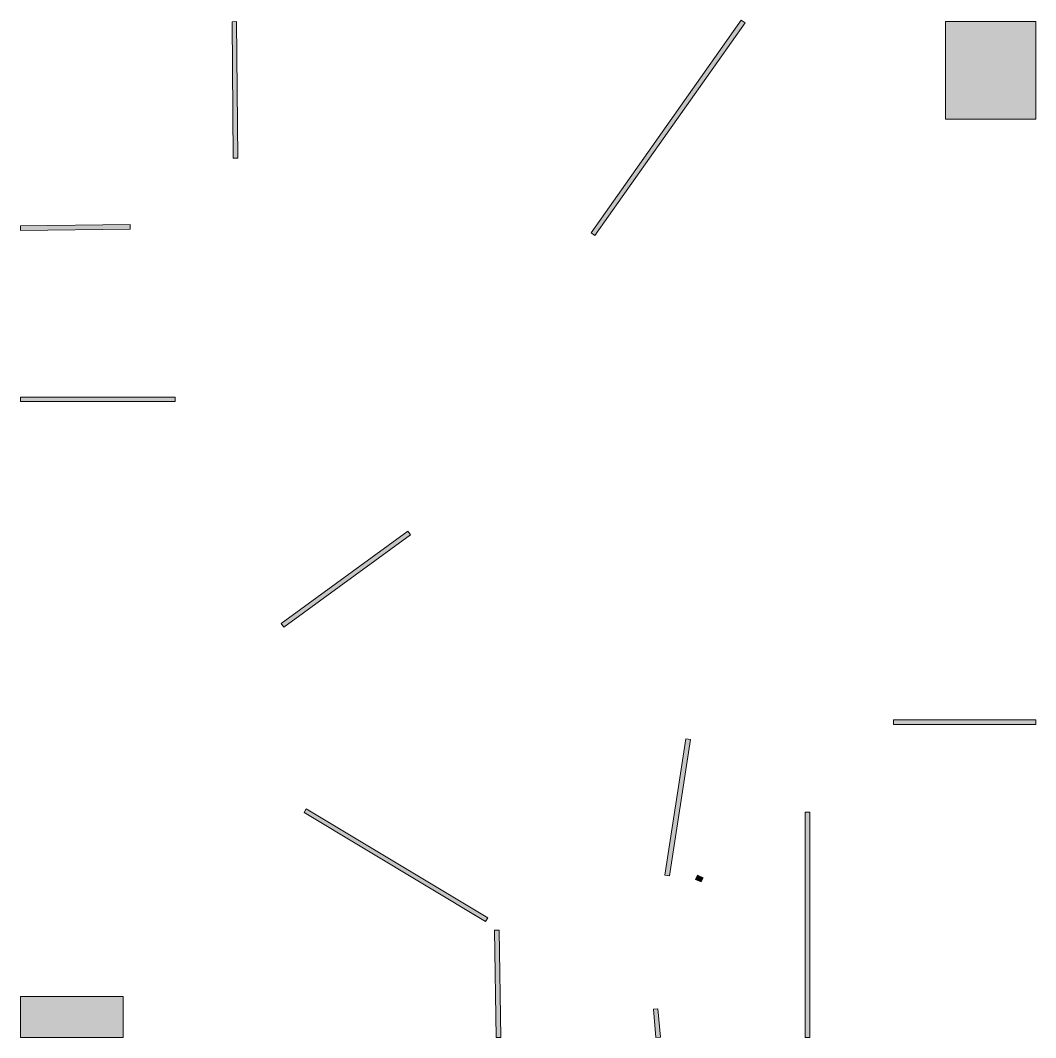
# Model space of a CAD drawing. Header units: inches. Extents: x 0 to 180, y 0 to 180.
import ezdxf

# ---------------------------------------------------------------- set-up
doc = ezdxf.new("R2010")
doc.units = ezdxf.units.IN
doc.header["$MEASUREMENT"] = 0
doc.layers.add('Livello 1', color=7, linetype='Continuous')
doc.layers.add('Livello 2', color=7, linetype='Continuous')

# ---------------------------------------------------------------- blocks, each defined once
blk = doc.blocks.new('block 2')
at = {"layer": 'Livello 2', "true_color": 0xffffff}
h = blk.add_hatch(color=7, dxfattribs=at)
h.dxf.hatch_style = 2
h.paths.add_polyline_path([(102, 142.25), (101.35, 142.71), (127.95, 180.37), (128.61, 179.9)])
h = blk.add_hatch(color=7, dxfattribs=at)
h.dxf.hatch_style = 2
h.paths.add_polyline_path([(37.88, 155.96), (37.66, 180.13), (38.46, 180.14), (38.68, 155.97)])
h = blk.add_hatch(color=7, dxfattribs=at)
h.dxf.hatch_style = 2
h.paths.add_polyline_path([(0.14, 143.13), (0.13, 143.93), (19.62, 144.19), (19.63, 143.39)])
h = blk.add_hatch(color=7, dxfattribs=at)
h.dxf.hatch_style = 2
h.paths.add_polyline_path([(27.58, 112.81), (0.13, 112.81), (0.13, 113.61), (27.58, 113.61)])
h = blk.add_hatch(color=7, dxfattribs=at)
h.dxf.hatch_style = 2
h.paths.add_polyline_path([(46.87, 72.85), (46.4, 73.49), (68.84, 89.85), (69.31, 89.2)])
h = blk.add_hatch(color=7, dxfattribs=at)
h.dxf.hatch_style = 2
h.paths.add_polyline_path([(180.14, 55.61), (154.96, 55.61), (154.96, 56.41), (180.14, 56.41)])
h = blk.add_hatch(color=7, dxfattribs=at)
h.dxf.hatch_style = 2
h.paths.add_polyline_path([(115.19, 28.79), (114.4, 28.91), (118.13, 53.06), (118.92, 52.94)])
h = blk.add_hatch(color=7, dxfattribs=at)
h.dxf.hatch_style = 2
h.paths.add_polyline_path([(82.58, 20.67), (50.42, 39.97), (50.83, 40.65), (83, 21.35)])
h = blk.add_hatch(color=7, dxfattribs=at)
h.dxf.hatch_style = 2
h.paths.add_polyline_path([(140.08, 0.13), (139.28, 0.13), (139.28, 40.05), (140.08, 40.05)])
h = blk.add_hatch(color=7, dxfattribs=at)
h.dxf.hatch_style = 2
h.paths.add_polyline_path([(120.85, 27.7), (119.84, 28.14), (120.16, 28.87), (121.17, 28.43)])
h = blk.add_hatch(color=7, dxfattribs=at)
h.dxf.hatch_style = 2
h.paths.add_polyline_path([(84.51, 0.13), (84.21, 19.12), (85.01, 19.14), (85.31, 0.14)])
h = blk.add_hatch(color=7, dxfattribs=at)
h.dxf.hatch_style = 2
h.paths.add_polyline_path([(112.81, 0.1), (112.36, 5.16), (113.16, 5.23), (113.61, 0.17)])
at = {"layer": 'Livello 2', "lineweight": 0}
for points in [[(102, 142.25), (101.35, 142.71), (127.95, 180.37), (128.61, 179.9), (102, 142.25)], [(37.88, 155.96), (37.66, 180.13), (38.46, 180.14), (38.68, 155.97), (37.88, 155.96)], [(0.14, 143.13), (0.13, 143.93), (19.62, 144.19), (19.63, 143.39), (0.14, 143.13)], [(27.58, 112.81), (0.13, 112.81), (0.13, 113.61), (27.58, 113.61), (27.58, 112.81)], [(46.87, 72.85), (46.4, 73.49), (68.84, 89.85), (69.31, 89.2), (46.87, 72.85)], [(180.14, 55.61), (154.96, 55.61), (154.96, 56.41), (180.14, 56.41), (180.14, 55.61)], [(115.19, 28.79), (114.4, 28.91), (118.13, 53.06), (118.92, 52.94), (115.19, 28.79)], [(82.58, 20.67), (50.42, 39.97), (50.83, 40.65), (83, 21.35), (82.58, 20.67)], [(140.08, 0.13), (139.28, 0.13), (139.28, 40.05), (140.08, 40.05), (140.08, 0.13)], [(120.85, 27.7), (119.84, 28.14), (120.16, 28.87), (121.17, 28.43), (120.85, 27.7)], [(84.51, 0.13), (84.21, 19.12), (85.01, 19.14), (85.31, 0.14), (84.51, 0.13)], [(112.81, 0.1), (112.36, 5.16), (113.16, 5.23), (113.61, 0.17), (112.81, 0.1)]]:
    blk.add_lwpolyline(points, dxfattribs=at)

msp = doc.modelspace()

# ---------------------------------------------------------------- hatches: boundary and pattern name
at = {"layer": 'Livello 1', "true_color": 0xffffff}
h = msp.add_hatch(color=7, dxfattribs=at)
h.dxf.hatch_style = 2
h.paths.add_polyline_path([(164.16, 162.86), (180.14, 162.86), (180.14, 180.14), (164.16, 180.14)])
h = msp.add_hatch(color=7, dxfattribs=at)
h.dxf.hatch_style = 2
h.paths.add_polyline_path([(18.34, 7.41), (0.13, 7.41), (0.13, 0.13), (18.34, 0.13)])

# ---------------------------------------------------------------- linework, layer by layer
at = {"layer": 'Livello 1', "lineweight": 0}
for points in [[(164.16, 162.86), (180.14, 162.86), (180.14, 180.14), (164.16, 180.14), (164.16, 162.86)], [(18.34, 7.41), (0.13, 7.41), (0.13, 0.13), (18.34, 0.13), (18.34, 7.41)]]:
    msp.add_lwpolyline(points, dxfattribs=at)

# ---------------------------------------------------------------- block references
at = {"layer": 'Livello 2'}
msp.add_blockref('block 2', (0, 0), dxfattribs=at)

doc.saveas('drawing.dxf')
